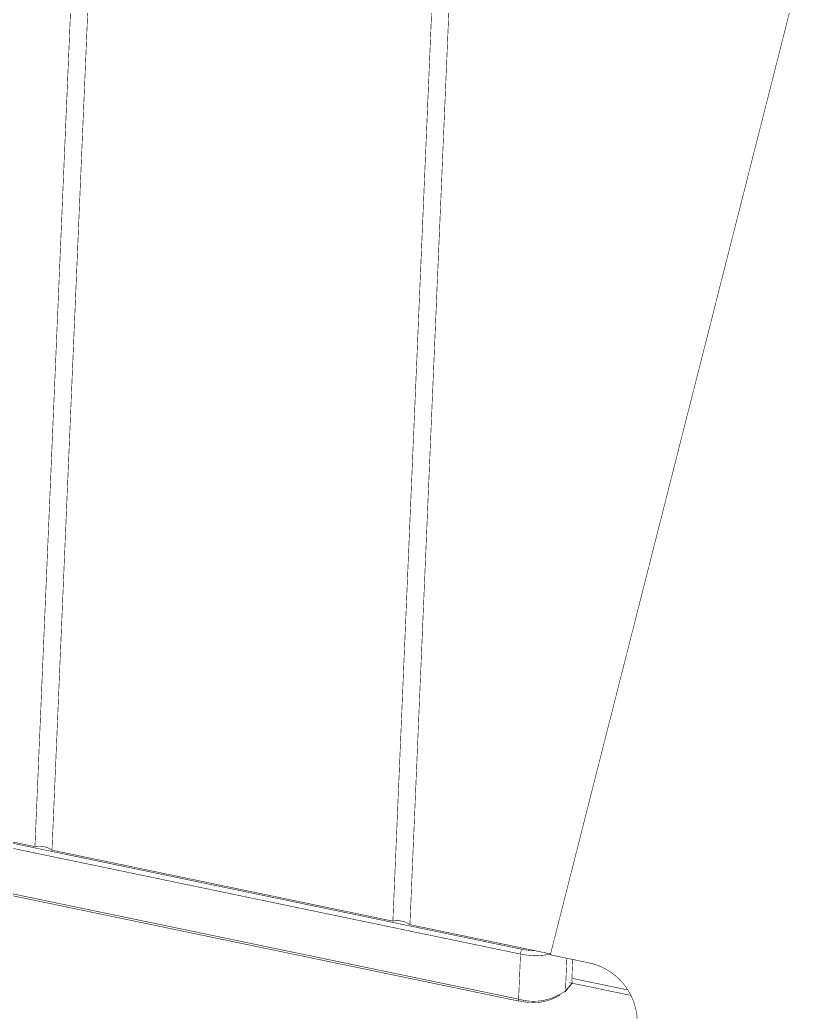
# Model space of a CAD drawing. Header units: inches. Extents: x 0 to 35.2, y -0.7 to 15.9.
# Drawn here: x 13.989 to 14.688, y 1.958 to 2.851 of the extents above; entities that cross this region are included whole.
import ezdxf

# ---------------------------------------------------------------- set-up
doc = ezdxf.new("R2010")
doc.units = ezdxf.units.IN
doc.header["$MEASUREMENT"] = 0
doc.layers.add('Dimensions', color=6, linetype='Continuous')

msp = doc.modelspace()

# ---------------------------------------------------------------- linework, layer by layer
at = {"layer": 'Dimensions'}
for points in [[(14.00239, 2.10693, 0.0005, 0.0005, 0), (14.07036, 3.70107, 0.0005, 0.0005, 0)], [(14.01775, 2.10374, 0.0005, 0.0005, 0), (14.08571, 3.69788, 0.0005, 0.0005, 0)], [(14.32481, 2.03986, 0.0005, 0.0005, 0), (14.39182, 3.61161, 0.0005, 0.0005, 0)], [(14.34016, 2.03667, 0.0005, 0.0005, 0), (14.40708, 3.6064, 0.0005, 0.0005, 0)], [(14.46662, 2.00954, 0.0005, 0.0005, 0), (14.75825, 3.15793, 0.0005, 0.0005, 0)], [(13.58002, 2.18907, 0.0005, 0.0005, 0), (14.43979, 2.0102, 0.0005, 0.0005, 0)], [(13.58129, 2.19336, 0.0005, 0.0005, 0), (14.44106, 2.0145, 0.0005, 0.0005, 0)], [(13.69534, 2.17081, 0.0005, 0.0005, 0), (14.00239, 2.10693, 0.0005, 0.0005, 0)], [(13.57829, 2.14847, 0.0005, 0.0005, 0), (14.43805, 1.96961, 0.0005, 0.0005, 0)], [(13.57877, 2.14665, 0.0005, 0.0005, 0), (14.43853, 1.96779, 0.0005, 0.0005, 0)], [(14.00239, 2.10693, 0.0005, 0.0005, -0.21008), (14.01775, 2.10374, 0.0005, 0.0005, 0)], [(14.01775, 2.10374, 0.0005, 0.0005, 0), (14.32481, 2.03986, 0.0005, 0.0005, 0)], [(14.32481, 2.03986, 0.0005, 0.0005, -0.21008), (14.34016, 2.03667, 0.0005, 0.0005, 0)], [(14.34016, 2.03667, 0.0005, 0.0005, 0), (14.4672, 2.01024, 0.0005, 0.0005, 0)], [(14.43805, 1.96961, 0.0005, 0.0005, 0), (14.43979, 2.0102, 0.0005, 0.0005, 0)], [(14.43979, 2.0102, 0.0005, 0.0005, -0.135237), (14.44106, 2.0145, 0.0005, 0.0005, 0)], [(14.46678, 2.01015, 0.0005, 0.0005, -0.10341), (14.43979, 2.0102, 0.0005, 0.0005, 0)], [(14.45272, 2.01325, 0.0005, 0.0005, -0.047496), (14.44106, 2.0145, 0.0005, 0.0005, 0)], [(14.46662, 2.00954, 0.0005, 0.0005, 0), (14.50079, 2.00243, 0.0005, 0.0005, 0)], [(14.48025, 1.97717, 0.0005, 0.0005, 0), (14.4815, 2.00645, 0.0005, 0.0005, 0)], [(14.48605, 1.98839, 0.0005, 0.0005, 0), (14.48683, 2.00534, 0.0005, 0.0005, 0)], [(14.50079, 2.00243, 0.0005, 0.0005, -0.353766), (14.54499, 1.94935, 0.0005, 0.0005, 0)], [(14.47971, 1.97572, 0.0005, 0.0005, 0), (14.4864, 1.98384, 0.0005, 0.0005, 0)], [(14.48025, 1.97717, 0.0005, 0.0005, 0), (14.48643, 1.98468, 0.0005, 0.0005, 0)], [(14.4841, 1.98444, 0.0005, 0.0005, 0), (14.53948, 1.97292, 0.0005, 0.0005, 0)], [(14.48643, 1.98468, 0.0005, 0.0005, -0.097623), (14.48605, 1.98839, 0.0005, 0.0005, 0)], [(14.48605, 1.98839, 0.0005, 0.0005, 0), (14.53656, 1.97789, 0.0005, 0.0005, 0)], [(14.48025, 1.97717, 0.0005, 0.0005, -0.234897), (14.43805, 1.96961, 0.0005, 0.0005, 0)], [(14.48025, 1.97717, 0.0005, 0.0005, -0.164097), (14.47971, 1.97572, 0.0005, 0.0005, 0)], [(14.43805, 1.96907, 0.0005, 0.0005, 0), (14.43805, 1.96961, 0.0005, 0.0005, 0)], [(14.43805, 1.96907, 0.0005, 0.0005, 0), (14.43809, 1.9686, 0.0005, 0.0005, 0)], [(14.43809, 1.9686, 0.0005, 0.0005, 0), (14.43818, 1.96823, 0.0005, 0.0005, 0)], [(14.43818, 1.96823, 0.0005, 0.0005, 0), (14.4383, 1.96796, 0.0005, 0.0005, 0)], [(14.4383, 1.96796, 0.0005, 0.0005, 0), (14.43846, 1.96781, 0.0005, 0.0005, 0)], [(14.43846, 1.96781, 0.0005, 0.0005, 0), (14.43853, 1.96779, 0.0005, 0.0005, 0)], [(14.43908, 1.9681, 0.0005, 0.0005, -0.283287), (14.43853, 1.96779, 0.0005, 0.0005, 0)], [(14.47549, 1.97334, 0.0005, 0.0005, -0.207833), (14.43908, 1.9681, 0.0005, 0.0005, 0)]]:
    msp.add_lwpolyline(points, format="xyseb", dxfattribs=at)
for points in [[(14.00227, 2.10693, 0.00025, 0.00025, 1), (14.00252, 2.10693, 0.00025, 0.00025, 1)], [(14.00227, 2.10693, 0.00025, 0.00025, 1), (14.00252, 2.10693, 0.00025, 0.00025, 1)], [(14.00227, 2.10693, 0.00025, 0.00025, 1), (14.00252, 2.10693, 0.00025, 0.00025, 1)], [(14.01762, 2.10374, 0.00025, 0.00025, 1), (14.01787, 2.10374, 0.00025, 0.00025, 1)], [(14.01762, 2.10374, 0.00025, 0.00025, 1), (14.01787, 2.10374, 0.00025, 0.00025, 1)], [(14.01762, 2.10374, 0.00025, 0.00025, 1), (14.01787, 2.10374, 0.00025, 0.00025, 1)], [(14.32468, 2.03986, 0.00025, 0.00025, 1), (14.32493, 2.03986, 0.00025, 0.00025, 1)], [(14.32468, 2.03986, 0.00025, 0.00025, 1), (14.32493, 2.03986, 0.00025, 0.00025, 1)], [(14.32468, 2.03986, 0.00025, 0.00025, 1), (14.32493, 2.03986, 0.00025, 0.00025, 1)], [(14.34003, 2.03667, 0.00025, 0.00025, 1), (14.34028, 2.03667, 0.00025, 0.00025, 1)], [(14.34003, 2.03667, 0.00025, 0.00025, 1), (14.34028, 2.03667, 0.00025, 0.00025, 1)], [(14.34003, 2.03667, 0.00025, 0.00025, 1), (14.34028, 2.03667, 0.00025, 0.00025, 1)], [(14.43966, 2.0102, 0.00025, 0.00025, 1), (14.43991, 2.0102, 0.00025, 0.00025, 1)], [(14.43966, 2.0102, 0.00025, 0.00025, 1), (14.43991, 2.0102, 0.00025, 0.00025, 1)], [(14.43966, 2.0102, 0.00025, 0.00025, 1), (14.43991, 2.0102, 0.00025, 0.00025, 1)], [(14.43966, 2.0102, 0.00025, 0.00025, 1), (14.43991, 2.0102, 0.00025, 0.00025, 1)], [(14.44093, 2.0145, 0.00025, 0.00025, 1), (14.44118, 2.0145, 0.00025, 0.00025, 1)], [(14.44093, 2.0145, 0.00025, 0.00025, 1), (14.44118, 2.0145, 0.00025, 0.00025, 1)], [(14.44093, 2.0145, 0.00025, 0.00025, 1), (14.44118, 2.0145, 0.00025, 0.00025, 1)], [(14.45259, 2.01325, 0.00025, 0.00025, 1), (14.45284, 2.01325, 0.00025, 0.00025, 1)], [(14.46665, 2.01015, 0.00025, 0.00025, 1), (14.4669, 2.01015, 0.00025, 0.00025, 1)], [(14.46707, 2.01024, 0.00025, 0.00025, 1), (14.46732, 2.01024, 0.00025, 0.00025, 1)], [(14.4665, 2.00954, 0.00025, 0.00025, 1), (14.46675, 2.00954, 0.00025, 0.00025, 1)], [(14.4665, 2.00954, 0.00025, 0.00025, 1), (14.46675, 2.00954, 0.00025, 0.00025, 1)], [(14.48137, 2.00645, 0.00025, 0.00025, 1), (14.48162, 2.00645, 0.00025, 0.00025, 1)], [(14.4867, 2.00534, 0.00025, 0.00025, 1), (14.48695, 2.00534, 0.00025, 0.00025, 1)], [(14.50066, 2.00243, 0.00025, 0.00025, 1), (14.50091, 2.00243, 0.00025, 0.00025, 1)], [(14.50066, 2.00243, 0.00025, 0.00025, 1), (14.50091, 2.00243, 0.00025, 0.00025, 1)], [(14.48397, 1.98444, 0.00025, 0.00025, 1), (14.48422, 1.98444, 0.00025, 0.00025, 1)], [(14.48592, 1.98839, 0.00025, 0.00025, 1), (14.48617, 1.98839, 0.00025, 0.00025, 1)], [(14.48592, 1.98839, 0.00025, 0.00025, 1), (14.48617, 1.98839, 0.00025, 0.00025, 1)], [(14.48592, 1.98839, 0.00025, 0.00025, 1), (14.48617, 1.98839, 0.00025, 0.00025, 1)], [(14.48627, 1.98384, 0.00025, 0.00025, 1), (14.48652, 1.98384, 0.00025, 0.00025, 1)], [(14.48631, 1.98468, 0.00025, 0.00025, 1), (14.48656, 1.98468, 0.00025, 0.00025, 1)], [(14.48631, 1.98468, 0.00025, 0.00025, 1), (14.48656, 1.98468, 0.00025, 0.00025, 1)], [(14.47959, 1.97572, 0.00025, 0.00025, 1), (14.47984, 1.97572, 0.00025, 0.00025, 1)], [(14.47959, 1.97572, 0.00025, 0.00025, 1), (14.47984, 1.97572, 0.00025, 0.00025, 1)], [(14.48012, 1.97717, 0.00025, 0.00025, 1), (14.48037, 1.97717, 0.00025, 0.00025, 1)], [(14.48012, 1.97717, 0.00025, 0.00025, 1), (14.48037, 1.97717, 0.00025, 0.00025, 1)], [(14.48012, 1.97717, 0.00025, 0.00025, 1), (14.48037, 1.97717, 0.00025, 0.00025, 1)], [(14.48012, 1.97717, 0.00025, 0.00025, 1), (14.48037, 1.97717, 0.00025, 0.00025, 1)], [(14.53643, 1.97789, 0.00025, 0.00025, 1), (14.53668, 1.97789, 0.00025, 0.00025, 1)], [(14.43793, 1.96961, 0.00025, 0.00025, 1), (14.43818, 1.96961, 0.00025, 0.00025, 1)], [(14.43793, 1.96961, 0.00025, 0.00025, 1), (14.43818, 1.96961, 0.00025, 0.00025, 1)], [(14.43793, 1.96961, 0.00025, 0.00025, 1), (14.43818, 1.96961, 0.00025, 0.00025, 1)], [(14.43793, 1.96961, 0.00025, 0.00025, 1), (14.43818, 1.96961, 0.00025, 0.00025, 1)], [(14.43793, 1.96907, 0.00025, 0.00025, 1), (14.43818, 1.96907, 0.00025, 0.00025, 1)], [(14.43793, 1.96907, 0.00025, 0.00025, 1), (14.43818, 1.96907, 0.00025, 0.00025, 1)], [(14.43797, 1.9686, 0.00025, 0.00025, 1), (14.43822, 1.9686, 0.00025, 0.00025, 1)], [(14.43797, 1.9686, 0.00025, 0.00025, 1), (14.43822, 1.9686, 0.00025, 0.00025, 1)], [(14.43805, 1.96823, 0.00025, 0.00025, 1), (14.4383, 1.96823, 0.00025, 0.00025, 1)], [(14.43805, 1.96823, 0.00025, 0.00025, 1), (14.4383, 1.96823, 0.00025, 0.00025, 1)], [(14.43818, 1.96796, 0.00025, 0.00025, 1), (14.43843, 1.96796, 0.00025, 0.00025, 1)], [(14.43818, 1.96796, 0.00025, 0.00025, 1), (14.43843, 1.96796, 0.00025, 0.00025, 1)], [(14.43834, 1.96781, 0.00025, 0.00025, 1), (14.43859, 1.96781, 0.00025, 0.00025, 1)], [(14.43834, 1.96781, 0.00025, 0.00025, 1), (14.43859, 1.96781, 0.00025, 0.00025, 1)], [(14.43841, 1.96779, 0.00025, 0.00025, 1), (14.43866, 1.96779, 0.00025, 0.00025, 1)], [(14.43841, 1.96779, 0.00025, 0.00025, 1), (14.43866, 1.96779, 0.00025, 0.00025, 1)], [(14.43841, 1.96779, 0.00025, 0.00025, 1), (14.43866, 1.96779, 0.00025, 0.00025, 1)], [(14.43895, 1.9681, 0.00025, 0.00025, 1), (14.4392, 1.9681, 0.00025, 0.00025, 1)], [(14.43895, 1.9681, 0.00025, 0.00025, 1), (14.4392, 1.9681, 0.00025, 0.00025, 1)], [(14.47536, 1.97334, 0.00025, 0.00025, 1), (14.47561, 1.97334, 0.00025, 0.00025, 1)], [(14.53935, 1.97292, 0.00025, 0.00025, 1), (14.5396, 1.97292, 0.00025, 0.00025, 1)]]:
    msp.add_lwpolyline(points, format="xyseb", close=True, dxfattribs=at)

doc.saveas('drawing.dxf')
